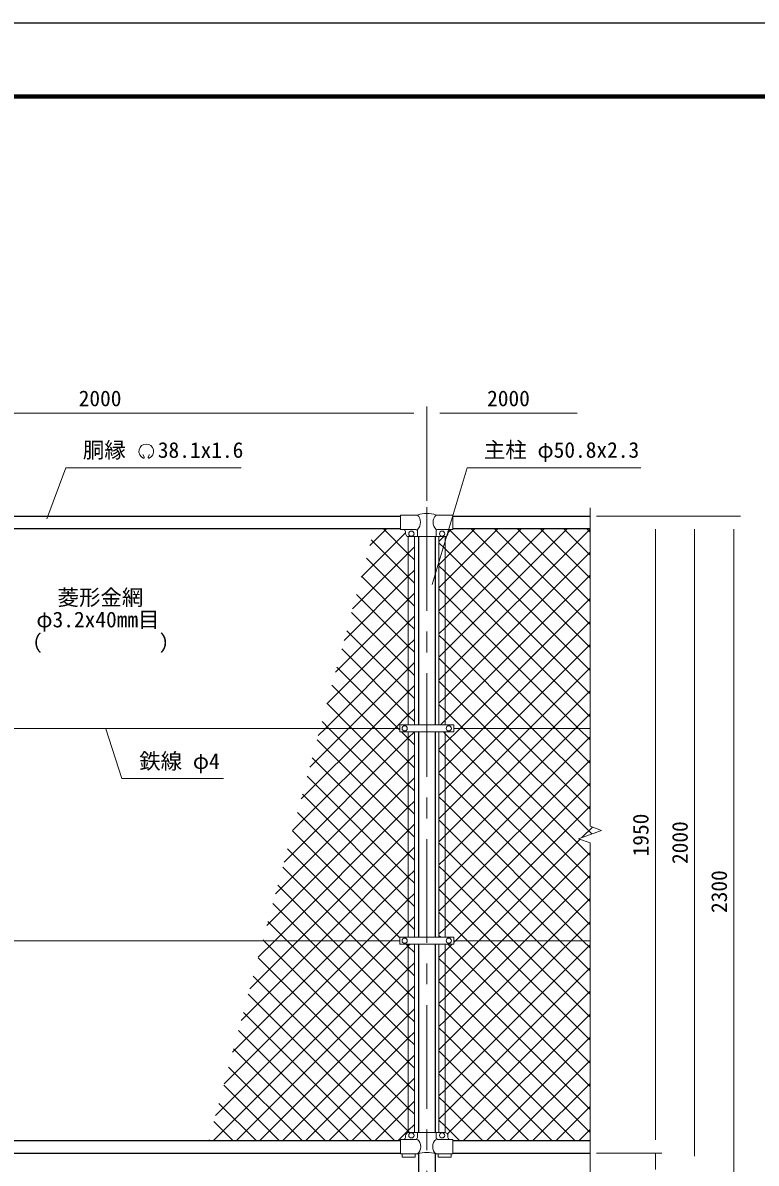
# Model space of a CAD drawing. Units: millimetres, scale not verified. Extents: x -4200 to 4200, y -2970 to 2970.
# Drawn here: x -2621 to -377, y -521 to 2970 of the extents above; entities that cross this region are included whole.
import ezdxf
from ezdxf.enums import TextEntityAlignment as Align

# ---------------------------------------------------------------- set-up
doc = ezdxf.new("R2010")
doc.units = ezdxf.units.MM
doc.header["$LTSCALE"] = 10
doc.linetypes.add('USER1', pattern=[50.8, 31.75, -6.35, 6.35, -6.35])
for name, color, linetype, lineweight in [('0-1_D-BMK', 2, 'USER1', 13), ('0-2_D-STR1', 1, 'Continuous', 25), ('0-3_D-STR-DIM', 7, 'Continuous', 13), ('0-9_D-STR3', 3, 'Continuous', 13), ('0-A_D-STR2', 7, 'Continuous', 13), ('0-B_D-STR-TXT', 7, 'Continuous', 13), ('0-C_D-TTL', 7, 'Continuous', 25)]:
    doc.layers.add(name, color=color, linetype=linetype, lineweight=lineweight)
doc.styles.add('ＭＳ ゴシック', font='')
doc.styles.get('ＭＳ ゴシック').set_extended_font_data('MS Gothic')

msp = doc.modelspace()

# ---------------------------------------------------------------- linework, layer by layer
at = {"layer": '0-1_D-BMK'}
msp.add_line((-1384.97, 1487.06), (-1384.97, -870), dxfattribs=at)
at = {"layer": '0-2_D-STR1'}
for p, q in [((-3304.97, 1460), (-1464.97, 1460)), ((-1304.97, 1460), (-884.97, 1460)), ((-3304.97, 1422), (-1464.97, 1422)), ((-1410.37, 1397), (-1410.37, 820.5)), ((-1359.57, 1397), (-1359.57, 820.5)), ((-1304.97, 1422), (-884.97, 1422)), ((-1410.37, 799.5), (-1410.37, 170.5)), ((-1359.57, 799.5), (-1359.57, 170.5)), ((-1410.37, 149.5), (-1410.37, -427)), ((-1359.57, 149.5), (-1359.57, -427)), ((-3304.97, -452), (-1464.97, -452)), ((-1304.97, -452), (-884.97, -452)), ((-3304.97, -490), (-1464.97, -490)), ((-1410.37, -493), (-1410.37, -840)), ((-1359.57, -493), (-1359.57, -840)), ((-1304.97, -490), (-884.97, -490))]:
    msp.add_line(p, q, dxfattribs=at)
at = {"layer": '0-3_D-STR-DIM'}
for p, q in [((-1384.97, 1507.06), (-1384.97, 1795)), ((-1384.97, 1507.06), (-1384.97, 1795)), ((-3344.97, 1775), (-1424.97, 1775)), ((-1344.97, 1775), (-924.97, 1775)), ((-884.97, 1485), (-884.97, 510.65)), ((-864.97, 1460), (-664.97, 1460)), ((-864.97, 1460), (-544.97, 1460)), ((-864.97, 1460), (-424.97, 1460)), ((-684.97, 1420), (-684.97, -450)), ((-564.97, 1420), (-564.97, -500)), ((-444.97, 1420), (-444.97, -800)), ((-920.21, 472.17), (-849.74, 497.83)), ((-849.74, 497.83), (-884.97, 510.65)), ((-884.97, 459.35), (-920.21, 472.17)), ((-884.97, 459.35), (-884.97, -620)), ((-684.97, -450), (-684.97, -410)), ((-864.97, -490), (-664.97, -490)), ((-864.97, -490), (-664.97, -490)), ((-684.97, -490), (-684.97, -540))]:
    msp.add_line(p, q, dxfattribs=at)
at = {"layer": '0-9_D-STR3'}
for p, q in [((-1464.97, 1463), (-1464.97, 1419)), ((-1464.97, 1463), (-1413.52, 1463)), ((-1356.42, 1463), (-1304.97, 1463)), ((-1304.97, 1463), (-1304.97, 1419)), ((-1464.97, 1419), (-1418.22, 1419)), ((-1449.97, 1412), (-1449.97, 1407)), ((-1441.47, 1397), (-1441.47, 820.5)), ((-1439.97, 1397), (-1329.97, 1397)), ((-1422.47, 1397), (-1422.47, 820.5)), ((-1413.52, 1414.3), (-1413.52, 1397)), ((-1356.42, 1414.3), (-1356.42, 1397)), ((-1351.72, 1419), (-1304.97, 1419)), ((-1347.47, 1397), (-1347.47, 820.5)), ((-1328.47, 1397), (-1328.47, 820.5)), ((-1319.97, 1412), (-1319.97, 1407)), ((-3307.98, 810), (-1467.47, 810)), ((-1467.47, 820.5), (-1467.47, 799.5)), ((-1302.47, 820.5), (-1467.47, 820.5)), ((-1302.47, 820.5), (-1302.47, 799.5)), ((-1302.47, 810), (-884.97, 810)), ((-1302.47, 799.5), (-1467.47, 799.5)), ((-1441.47, 799.5), (-1441.47, 170.5)), ((-1422.47, 799.5), (-1422.47, 170.5)), ((-1347.47, 799.5), (-1347.47, 170.5)), ((-1328.47, 799.5), (-1328.47, 170.5)), ((-3307.98, 160), (-1467.47, 160)), ((-1302.47, 170.5), (-1467.47, 170.5)), ((-1467.47, 170.5), (-1467.47, 149.5)), ((-1302.47, 149.5), (-1467.47, 149.5)), ((-1441.47, 149.5), (-1441.47, -427)), ((-1422.47, 149.5), (-1422.47, -427)), ((-1347.47, 149.5), (-1347.47, -427)), ((-1328.47, 149.5), (-1328.47, -427)), ((-1302.47, 170.5), (-1302.47, 149.5)), ((-1302.47, 160), (-884.97, 160)), ((-1464.97, -449), (-1464.97, -493)), ((-1420.52, -449), (-1464.97, -449)), ((-1449.97, -437), (-1449.97, -442)), ((-1439.97, -427), (-1329.97, -427)), ((-1413.52, -427), (-1413.52, -442)), ((-1356.42, -427), (-1356.42, -442)), ((-1304.97, -449), (-1349.42, -449)), ((-1319.97, -437), (-1319.97, -442)), ((-1304.97, -449), (-1304.97, -493)), ((-1413.52, -493), (-1464.97, -493)), ((-1459.97, -493), (-1459.97, -502.3)), ((-1419.97, -502.3), (-1459.97, -502.3)), ((-1419.97, -493), (-1419.97, -502.3)), ((-1304.97, -493), (-1356.42, -493)), ((-1349.97, -493), (-1349.97, -502.3)), ((-1309.97, -502.3), (-1349.97, -502.3)), ((-1309.97, -493), (-1309.97, -502.3))]:
    msp.add_line(p, q, dxfattribs=at)
for centre in [(-1431.97, 1406), (-1337.97, 1406), (-1452.47, 810), (-1317.47, 810), (-1452.47, 160), (-1317.47, 160), (-1431.97, -436), (-1337.97, -436)]:
    msp.add_circle(centre, 8, dxfattribs=at)
for centre, radius, start, end in [((-1384.97, 1388.27), 80, 69.0916, 110.9084), ((-1434.78, 1441), 30.59, 314.01503, 45.98497), ((-1335.17, 1441), 30.59, 134.01503, 225.98497), ((-1456.97, 1412), 7, 0, 90), ((-1439.97, 1407), 10, 180, 270), ((-1418.22, 1414.3), 4.7, 0, 90), ((-1351.72, 1414.3), 4.7, 90, 180), ((-1329.97, 1407), 10, 270, 0), ((-1312.97, 1412), 7, 90, 180), ((-1456.97, -442), 7, 270, 0), ((-1439.97, -437), 10, 90, 180), ((-1420.52, -442), 7, 270, 0), ((-1432.65, -470.56), 29.48, 310.4464, 49.5536), ((-1337.3, -470.56), 29.48, 130.4464, 229.5536), ((-1349.42, -442), 7, 180, 270), ((-1329.97, -437), 10, 0, 90), ((-1312.97, -442), 7, 180, 270), ((-1384.97, -573.49), 85.4, 70.46947, 109.53053)]:
    msp.add_arc(centre, radius, start, end, dxfattribs=at)
at = {"layer": '0-A_D-STR2'}
for p, q in [((-1585.63, 1272.84), (-1449.97, 1408.49)), ((-1559.39, 1369.79), (-1507.18, 1422)), ((-1422.47, 1396.37), (-1423.1, 1397)), ((-1347.47, 1381.81), (-1332.29, 1397)), ((-1328.47, 1330.1), (-1236.58, 1422)), ((-1328.47, 1259.39), (-1165.87, 1422)), ((-1328.47, 1188.68), (-1095.16, 1422)), ((-1328.47, 1117.97), (-1024.45, 1422)), ((-1328.47, 1047.26), (-953.74, 1422)), ((-1328.47, 976.55), (-884.97, 1420.05)), ((-1320.23, 1409.06), (-1310.29, 1419)), ((-884.97, 986.69), (-1316.68, 1418.39)), ((-884.97, 1057.4), (-1249.58, 1422)), ((-884.97, 1128.11), (-1178.87, 1422)), ((-884.97, 1198.82), (-1108.16, 1422)), ((-884.97, 1269.53), (-1037.45, 1422)), ((-884.97, 1340.24), (-966.73, 1422)), ((-884.97, 1410.95), (-896.02, 1422)), ((-1441.47, 1273.95), (-1554.69, 1387.17)), ((-1441.47, 1346.28), (-1422.47, 1365.28)), ((-1328.47, 1359.48), (-1347.47, 1378.48)), ((-1611.87, 1175.89), (-1441.47, 1346.28)), ((-1441.47, 1203.24), (-1569.75, 1331.52)), ((-1347.47, 1311.1), (-1328.47, 1330.1)), ((-884.97, 915.98), (-1328.47, 1359.48)), ((-1328.47, 905.84), (-884.97, 1349.34)), ((-1441.47, 1275.57), (-1422.47, 1294.57)), ((-1328.47, 1288.76), (-1347.47, 1307.76)), ((-1638.11, 1078.94), (-1441.47, 1275.57)), ((-1441.47, 1132.53), (-1584.81, 1275.87)), ((-1422.47, 1254.95), (-1441.47, 1273.95)), ((-1347.47, 1240.39), (-1328.47, 1259.39)), ((-884.97, 845.26), (-1328.47, 1288.76)), ((-1441.47, 1204.86), (-1422.47, 1223.86)), ((-1328.47, 1218.05), (-1347.47, 1237.05)), ((-1664.35, 981.99), (-1441.47, 1204.86)), ((-1441.47, 1061.82), (-1599.87, 1220.22)), ((-1422.47, 1184.24), (-1441.47, 1203.24)), ((-1347.47, 1169.68), (-1328.47, 1188.68)), ((-920.42, 810), (-1328.47, 1218.05)), ((-1282.89, 810), (-884.97, 1207.92)), ((-1441.47, 991.11), (-1614.93, 1164.57)), ((-1441.47, 1134.15), (-1422.47, 1153.15)), ((-1328.47, 1147.34), (-1347.47, 1166.34)), ((-1690.58, 885.04), (-1441.47, 1134.15)), ((-1422.47, 1113.53), (-1441.47, 1132.53)), ((-1347.47, 1098.97), (-1328.47, 1117.97)), ((-991.13, 810), (-1328.47, 1147.34)), ((-1212.18, 810), (-884.97, 1137.21)), ((-1441.47, 920.4), (-1629.99, 1108.92)), ((-1441.47, 1063.44), (-1422.47, 1082.44)), ((-1328.47, 1076.63), (-1347.47, 1095.63)), ((-1694.91, 810), (-1441.47, 1063.44)), ((-1441.47, 849.69), (-1645.05, 1053.27)), ((-1422.47, 1042.82), (-1441.47, 1061.82)), ((-1061.84, 810), (-1328.47, 1076.63)), ((-1141.47, 810), (-884.97, 1066.5)), ((-1347.47, 1028.26), (-1328.47, 1047.26)), ((-1328.47, 1005.92), (-1347.47, 1024.92)), ((-1624.2, 810), (-1441.47, 992.73)), ((-1441.47, 992.73), (-1422.47, 1011.73)), ((-1422.47, 972.11), (-1441.47, 991.11)), ((-1132.55, 810), (-1328.47, 1005.92)), ((-1070.76, 810), (-884.97, 995.79)), ((-1347.47, 957.55), (-1328.47, 976.55)), ((-1543.21, 810), (-1675.18, 941.97)), ((-1553.49, 810), (-1441.47, 922.02)), ((-1441.47, 922.02), (-1422.47, 941.02)), ((-1422.47, 901.4), (-1441.47, 920.4)), ((-1000.05, 810), (-884.97, 925.08)), ((-1613.92, 810), (-1690.24, 886.32)), ((-1347.47, 886.84), (-1328.47, 905.84)), ((-1482.78, 810), (-1441.47, 851.31)), ((-1441.47, 851.31), (-1422.47, 870.31)), ((-1422.47, 830.69), (-1441.47, 849.69)), ((-929.34, 810), (-884.97, 854.36)), ((-1795.54, 497.24), (-1482.78, 810)), ((-1769.3, 594.19), (-1553.49, 810)), ((-1743.06, 691.14), (-1624.2, 810)), ((-1716.82, 788.09), (-1694.91, 810)), ((-1684.63, 810), (-1705.3, 830.67)), ((-1441.47, 566.85), (-1684.63, 810)), ((-1441.47, 637.56), (-1613.92, 810)), ((-1441.47, 708.27), (-1543.21, 810)), ((-1328.47, 764.42), (-1282.89, 810)), ((-1328.47, 693.71), (-1212.18, 810)), ((-1328.47, 623), (-1141.47, 810)), ((-1328.47, 552.29), (-1070.76, 810)), ((-1328.47, 481.58), (-1000.05, 810)), ((-1328.47, 410.86), (-929.34, 810)), ((-884.97, 562.42), (-1132.55, 810)), ((-884.97, 633.13), (-1061.84, 810)), ((-884.97, 703.84), (-991.13, 810)), ((-884.97, 774.55), (-920.42, 810)), ((-1441.47, 496.14), (-1720.36, 775.02)), ((-1328.47, 340.15), (-884.97, 783.65)), ((-1347.47, 745.42), (-1328.47, 764.42)), ((-1328.47, 723.08), (-1347.47, 742.08)), ((-1848.02, 303.34), (-1441.47, 709.89)), ((-1441.47, 425.42), (-1735.42, 719.37)), ((-1441.47, 709.89), (-1422.47, 728.89)), ((-1422.47, 689.27), (-1441.47, 708.27)), ((-884.97, 279.58), (-1328.47, 723.08)), ((-1328.47, 269.44), (-884.97, 712.94)), ((-1441.47, 354.71), (-1750.48, 663.72)), ((-1347.47, 674.71), (-1328.47, 693.71)), ((-1328.47, 652.37), (-1347.47, 671.37)), ((-1874.26, 206.39), (-1441.47, 639.17)), ((-1441.47, 639.17), (-1422.47, 658.17)), ((-1422.47, 618.56), (-1441.47, 637.56)), ((-884.97, 208.87), (-1328.47, 652.37)), ((-1328.47, 198.73), (-884.97, 642.23)), ((-1441.47, 284), (-1765.54, 608.07)), ((-1347.47, 604), (-1328.47, 623)), ((-1328.47, 581.66), (-1347.47, 600.66)), ((-1849.94, 160), (-1441.47, 568.46)), ((-1441.47, 568.46), (-1422.47, 587.46)), ((-1422.47, 547.85), (-1441.47, 566.85)), ((-906.82, 160), (-1328.47, 581.66)), ((-1441.47, 213.29), (-1780.61, 552.42)), ((-1347.47, 533.29), (-1328.47, 552.29)), ((-1328.47, 510.95), (-1347.47, 529.95)), ((-1467.47, 168.58), (-1795.67, 496.77)), ((-1779.23, 160), (-1441.47, 497.75)), ((-1441.47, 497.75), (-1422.47, 516.75)), ((-1422.47, 477.14), (-1441.47, 496.14)), ((-977.53, 160), (-1328.47, 510.95)), ((-909.83, 475.95), (-877.76, 508.03)), ((-1347.47, 462.58), (-1328.47, 481.58)), ((-1328.47, 440.24), (-1347.47, 459.24)), ((-1529.6, 160), (-1810.73, 441.12)), ((-1708.52, 160), (-1441.47, 427.04)), ((-1441.47, 427.04), (-1422.47, 446.04)), ((-1422.47, 406.42), (-1441.47, 425.42)), ((-1048.24, 160), (-1328.47, 440.24)), ((-1155.08, 160), (-884.97, 430.1)), ((-1600.31, 160), (-1825.79, 385.47)), ((-1347.47, 391.86), (-1328.47, 410.86)), ((-1328.47, 369.53), (-1347.47, 388.53)), ((-1637.81, 160), (-1441.47, 356.33)), ((-1441.47, 356.33), (-1422.47, 375.33)), ((-1422.47, 335.71), (-1441.47, 354.71)), ((-1118.95, 160), (-1328.47, 369.53)), ((-1084.36, 160), (-884.97, 359.39)), ((-1671.02, 160), (-1840.85, 329.83)), ((-1347.47, 321.15), (-1328.47, 340.15)), ((-1328.47, 298.82), (-1347.47, 317.82)), ((-1567.1, 160), (-1441.47, 285.62)), ((-1441.47, 285.62), (-1422.47, 304.62)), ((-1422.47, 265), (-1441.47, 284)), ((-1189.66, 160), (-1328.47, 298.82)), ((-1013.65, 160), (-884.97, 288.68)), ((-1741.73, 160), (-1855.91, 274.18)), ((-1347.47, 250.44), (-1328.47, 269.44)), ((-1328.47, 228.1), (-1347.47, 247.1)), ((-1812.45, 160), (-1870.97, 218.53)), ((-1496.39, 160), (-1441.47, 214.91)), ((-1441.47, 214.91), (-1422.47, 233.91)), ((-1422.47, 194.29), (-1441.47, 213.29)), ((-1260.37, 160), (-1328.47, 228.1)), ((-942.94, 160), (-884.97, 217.97)), ((-1347.47, 179.73), (-1328.47, 198.73)), ((-1341.58, 170.5), (-1347.47, 176.39)), ((-2031.69, -375.3), (-1496.39, 160)), ((-2005.45, -278.35), (-1567.1, 160)), ((-1979.21, -181.41), (-1637.81, 160)), ((-1952.97, -84.46), (-1708.52, 160)), ((-1926.73, 12.49), (-1779.23, 160)), ((-1900.5, 109.44), (-1849.94, 160)), ((-1883.16, 160), (-1886.03, 162.88)), ((-1441.47, -281.68), (-1883.16, 160)), ((-1441.47, -210.97), (-1812.45, 160)), ((-1441.47, -140.26), (-1741.73, 160)), ((-1441.47, -69.55), (-1671.02, 160)), ((-1441.47, 1.16), (-1600.31, 160)), ((-1441.47, 71.87), (-1529.6, 160)), ((-1328.47, -13.4), (-1155.08, 160)), ((-1328.47, -84.11), (-1084.36, 160)), ((-1328.47, -154.82), (-1013.65, 160)), ((-1328.47, -225.53), (-942.94, 160)), ((-1328.47, -296.24), (-884.97, 147.26)), ((-884.97, -286.11), (-1320.58, 149.5)), ((-884.97, -215.4), (-1260.37, 160)), ((-884.97, -144.68), (-1189.66, 160)), ((-884.97, -73.97), (-1118.95, 160)), ((-884.97, -3.26), (-1048.24, 160)), ((-884.97, 67.45), (-977.53, 160)), ((-884.97, 138.16), (-906.82, 160)), ((-1328.47, 86.68), (-1347.47, 105.68)), ((-1966.96, -452), (-1441.47, 73.49)), ((-1441.47, 73.49), (-1422.47, 92.49)), ((-1422.47, 52.87), (-1441.47, 71.87)), ((-884.97, -356.82), (-1328.47, 86.68)), ((-1328.47, -366.95), (-884.97, 76.55)), ((-1328.47, 15.97), (-1347.47, 34.97)), ((-1896.25, -452), (-1441.47, 2.78)), ((-1441.47, 2.78), (-1422.47, 21.78)), ((-1422.47, -17.84), (-1441.47, 1.16)), ((-884.97, -427.53), (-1328.47, 15.97)), ((-1321.93, -431.12), (-884.97, 5.84)), ((-1483.29, -452), (-1931.22, -4.07)), ((-1347.47, -32.4), (-1328.47, -13.4)), ((-1554, -452), (-1946.28, -59.72)), ((-1825.54, -452), (-1441.47, -67.93)), ((-1441.47, -67.93), (-1422.47, -48.93)), ((-1422.47, -88.55), (-1441.47, -69.55)), ((-1328.47, -54.74), (-1347.47, -35.74)), ((-931.21, -452), (-1328.47, -54.74)), ((-1272.1, -452), (-884.97, -64.87)), ((-1347.47, -103.11), (-1328.47, -84.11)), ((-1624.71, -452), (-1961.34, -115.37)), ((-1754.83, -452), (-1441.47, -138.64)), ((-1441.47, -138.64), (-1422.47, -119.64)), ((-1328.47, -125.45), (-1347.47, -106.45)), ((-1001.92, -452), (-1328.47, -125.45)), ((-1201.39, -452), (-884.97, -135.59)), ((-1695.42, -452), (-1976.4, -171.02)), ((-1422.47, -159.26), (-1441.47, -140.26)), ((-1347.47, -173.82), (-1328.47, -154.82)), ((-1684.12, -452), (-1441.47, -209.35)), ((-1441.47, -209.35), (-1422.47, -190.35)), ((-1328.47, -196.16), (-1347.47, -177.16)), ((-1072.63, -452), (-1328.47, -196.16)), ((-1130.68, -452), (-884.97, -206.3)), ((-1766.13, -452), (-1991.46, -226.67)), ((-1422.47, -229.97), (-1441.47, -210.97)), ((-1347.47, -244.53), (-1328.47, -225.53)), ((-1441.47, -280.06), (-1422.47, -261.06)), ((-1328.47, -266.87), (-1347.47, -247.87)), ((-1143.34, -452), (-1328.47, -266.87)), ((-1059.97, -452), (-884.97, -277.01)), ((-1836.84, -452), (-2006.52, -282.32)), ((-1613.41, -452), (-1441.47, -280.06)), ((-1422.47, -300.68), (-1441.47, -281.68)), ((-1347.47, -315.24), (-1328.47, -296.24)), ((-1907.55, -452), (-2021.58, -337.97)), ((-1441.47, -350.77), (-1422.47, -331.77)), ((-1328.47, -337.58), (-1347.47, -318.58)), ((-1214.06, -452), (-1328.47, -337.58)), ((-989.26, -452), (-884.97, -347.72)), ((-1542.7, -452), (-1441.47, -350.77)), ((-1347.47, -385.95), (-1328.47, -366.95)), ((-1978.26, -452), (-2036.65, -393.62)), ((-1441.47, -421.49), (-1422.47, -402.49)), ((-1328.47, -408.29), (-1347.47, -389.29)), ((-1284.77, -452), (-1328.47, -408.29)), ((-918.55, -452), (-884.97, -418.43)), ((-2048.97, -452), (-2051.71, -449.27)), ((-1471.99, -452), (-1441.47, -421.49))]:
    msp.add_line(p, q, dxfattribs=at)
for points in [[(-1422.47, 1325.66), (-1441.47, 1344.66), (-1518.81, 1422)], [(-1343.1, 820.5), (-1328.47, 835.13), (-884.97, 1278.63)], [(-1467.47, 804.98), (-1472.5, 810), (-1660.12, 997.62)], [(-880.05, 486.79), (-1203.26, 810), (-1328.47, 935.21), (-1347.47, 954.21)], [(-884.97, 421), (-1273.97, 810), (-1328.47, 864.5), (-1347.47, 883.5)], [(-1821.78, 400.29), (-1441.47, 780.6), (-1422.57, 799.5)], [(-1422.47, 759.98), (-1441.47, 778.98), (-1462, 799.5)], [(-884.97, 350.29), (-1328.47, 793.79), (-1334.18, 799.5)], [(-1302.47, 154.02), (-1296.5, 160), (-884.97, 571.52)], [(-1347.47, 38.31), (-1328.47, 57.31), (-1225.79, 160), (-915.37, 470.41)], [(-2037.67, -452), (-1441.47, 144.2), (-1436.17, 149.5)], [(-1422.47, 123.58), (-1441.47, 142.58), (-1448.39, 149.5)], [(-1347.47, 109.02), (-1328.47, 128.02), (-1307, 149.5)], [(-1422.47, -371.39), (-1441.47, -352.39), (-1901.1, 107.23)], [(-1437.58, -427), (-1441.47, -423.1), (-1916.16, 51.58)]]:
    msp.add_lwpolyline(points, dxfattribs=at)
at = {"layer": '0-B_D-STR-TXT'}
for p, q in [((-2249.66, 1640.87), (-2253.8, 1648.05)), ((-2237.17, 1640.87), (-2233.03, 1648.05))]:
    msp.add_line(p, q, dxfattribs=at)
for points in [[(-1953.16, 1608), (-2489.46, 1608), (-2548.1, 1451.43)], [(-729.36, 1608), (-1261.02, 1608), (-1368.3, 1250.38)], [(-2007.31, 656.37), (-2318.64, 656.37), (-2366.73, 808.09)]]:
    msp.add_lwpolyline(points, dxfattribs=at)
for centre, radius, start, end in [((-2243.41, 1658.04), 22.5, 294.32478, 245.67522), ((-2251.71, 1639.63), 2.37, 245.67522, 30), ((-2235.12, 1639.63), 2.37, 150, 294.32478)]:
    msp.add_arc(centre, radius, start, end, dxfattribs=at)
at = {"layer": '0-C_D-TTL', "color": 2}
msp.add_lwpolyline([(-4200, 2970), (4200, 2970), (4200, -2970), (-4200, -2970)], close=True, dxfattribs=at)
at = {"layer": '0-C_D-TTL'}
for points in [[(-3930, 2750), (3930, 2750), (3930, -2750), (-3930, -2750)], [(-3927.5, 2747.5), (3927.5, 2747.5), (3927.5, -2747.5), (-3927.5, -2747.5)], [(-3925, 2745), (3925, 2745), (3925, -2745), (-3925, -2745)], [(-3922.5, 2742.5), (3922.5, 2742.5), (3922.5, -2742.5), (-3922.5, -2742.5)], [(-3920, 2740), (3920, 2740), (3920, -2740), (-3920, -2740)]]:
    msp.add_lwpolyline(points, close=True, dxfattribs=at)

# ---------------------------------------------------------------- texts
at = {"layer": '0-3_D-STR-DIM', "style": 'ＭＳ ゴシック'}
for p in [(-2450.22, 1781.75), (-1200.22, 1781.75)]:
    msp.add_text('2000', height=48.09, dxfattribs=at).set_placement(p, align=Align.BOTTOM_LEFT)
for s, p in [('1950', (-691.72, 418.1)), ('2000', (-571.72, 394.75)), ('2300', (-451.72, 244.75))]:
    msp.add_text(s, height=48.09, rotation=90, dxfattribs=at).set_placement(p, align=Align.BOTTOM_LEFT)
at = {"layer": '0-B_D-STR-TXT', "style": 'ＭＳ ゴシック'}
for s, p in [('胴縁 \u300038.1x1.6', (-2437.52, 1623.78)), ('主柱 φ50.8x2.3', (-1210.1, 1624.01)), ('菱形金網', (-2514.92, 1172.4)), ('φ3.2x40mm目', (-2579.9, 1104.81)), ('（\u3000\u3000   \u3000\u3000）', (-2628.63, 1033.16)), ('鉄線 φ4', (-2264.92, 671.24))]:
    msp.add_text(s, height=48.09, dxfattribs=at).set_placement(p, align=Align.BOTTOM_LEFT)

doc.saveas('drawing.dxf')
